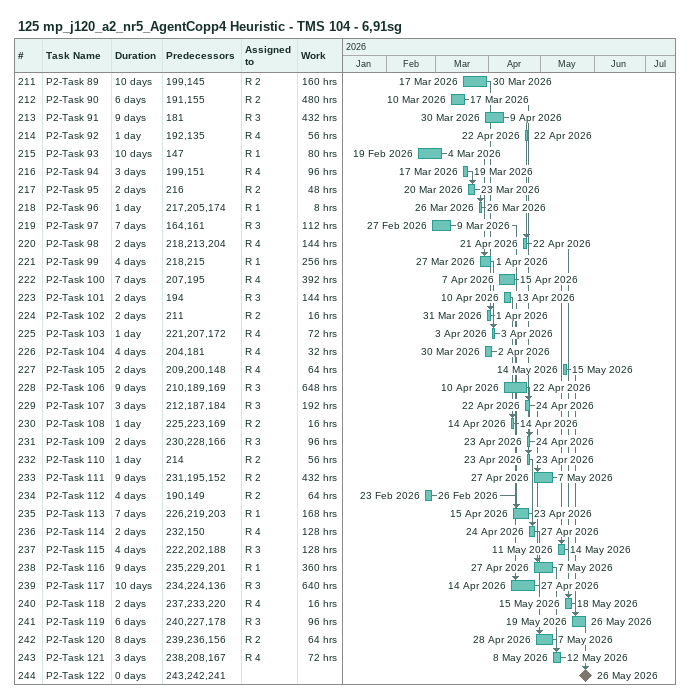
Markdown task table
125 mp_j120_a2_nr5_AgentCopp4 Heuristic - TMS 104 - 6,91sg

| ID | Task | Duration | Start | Finish | Predecessors | Resources | Work (h) |
|---|---|---|---|---|---|---|---|
| 211 | P2-Task 89 | 10d | 2026-03-17 | 2026-03-30 | 199, 145 | R 2 | 160 |
| 212 | P2-Task 90 | 6d | 2026-03-10 | 2026-03-17 | 191, 155 | R 2 | 480 |
| 213 | P2-Task 91 | 9d | 2026-03-30 | 2026-04-09 | 181 | R 3 | 432 |
| 214 | P2-Task 92 | 1d | 2026-04-22 | 2026-04-22 | 192, 135 | R 4 | 56 |
| 215 | P2-Task 93 | 10d | 2026-02-19 | 2026-03-04 | 147 | R 1 | 80 |
| 216 | P2-Task 94 | 3d | 2026-03-17 | 2026-03-19 | 199, 151 | R 4 | 96 |
| 217 | P2-Task 95 | 2d | 2026-03-20 | 2026-03-23 | 216 | R 2 | 48 |
| 218 | P2-Task 96 | 1d | 2026-03-26 | 2026-03-26 | 217, 205, 174 | R 1 | 8 |
| 219 | P2-Task 97 | 7d | 2026-02-27 | 2026-03-09 | 164, 161 | R 3 | 112 |
| 220 | P2-Task 98 | 2d | 2026-04-21 | 2026-04-22 | 218, 213, 204 | R 4 | 144 |
| 221 | P2-Task 99 | 4d | 2026-03-27 | 2026-04-01 | 218, 215 | R 1 | 256 |
| 222 | P2-Task 100 | 7d | 2026-04-07 | 2026-04-15 | 207, 195 | R 4 | 392 |
| 223 | P2-Task 101 | 2d | 2026-04-10 | 2026-04-13 | 194 | R 3 | 144 |
| 224 | P2-Task 102 | 2d | 2026-03-31 | 2026-04-01 | 211 | R 2 | 16 |
| 225 | P2-Task 103 | 1d | 2026-04-03 | 2026-04-03 | 221, 207, 172 | R 4 | 72 |
| 226 | P2-Task 104 | 4d | 2026-03-30 | 2026-04-02 | 204, 181 | R 4 | 32 |
| 227 | P2-Task 105 | 2d | 2026-05-14 | 2026-05-15 | 209, 200, 148 | R 4 | 64 |
| 228 | P2-Task 106 | 9d | 2026-04-10 | 2026-04-22 | 210, 189, 169 | R 3 | 648 |
| 229 | P2-Task 107 | 3d | 2026-04-22 | 2026-04-24 | 212, 187, 184 | R 3 | 192 |
| 230 | P2-Task 108 | 1d | 2026-04-14 | 2026-04-14 | 225, 223, 169 | R 2 | 16 |
| 231 | P2-Task 109 | 2d | 2026-04-23 | 2026-04-24 | 230, 228, 166 | R 3 | 96 |
| 232 | P2-Task 110 | 1d | 2026-04-23 | 2026-04-23 | 214 | R 2 | 56 |
| 233 | P2-Task 111 | 9d | 2026-04-27 | 2026-05-07 | 231, 195, 152 | R 2 | 432 |
| 234 | P2-Task 112 | 4d | 2026-02-23 | 2026-02-26 | 190, 149 | R 2 | 64 |
| 235 | P2-Task 113 | 7d | 2026-04-15 | 2026-04-23 | 226, 219, 203 | R 1 | 168 |
| 236 | P2-Task 114 | 2d | 2026-04-24 | 2026-04-27 | 232, 150 | R 4 | 128 |
| 237 | P2-Task 115 | 4d | 2026-05-11 | 2026-05-14 | 222, 202, 188 | R 3 | 128 |
| 238 | P2-Task 116 | 9d | 2026-04-27 | 2026-05-07 | 235, 229, 201 | R 1 | 360 |
| 239 | P2-Task 117 | 10d | 2026-04-14 | 2026-04-27 | 234, 224, 136 | R 3 | 640 |
| 240 | P2-Task 118 | 2d | 2026-05-15 | 2026-05-18 | 237, 233, 220 | R 4 | 16 |
| 241 | P2-Task 119 | 6d | 2026-05-19 | 2026-05-26 | 240, 227, 178 | R 3 | 96 |
| 242 | P2-Task 120 | 8d | 2026-04-28 | 2026-05-07 | 239, 236, 156 | R 2 | 64 |
| 243 | P2-Task 121 | 3d | 2026-05-08 | 2026-05-12 | 238, 208, 167 | R 4 | 72 |
| 244 | P2-Task 122 | 0d | 2026-05-26 | 2026-05-26 | 243, 242, 241 |  |  |
